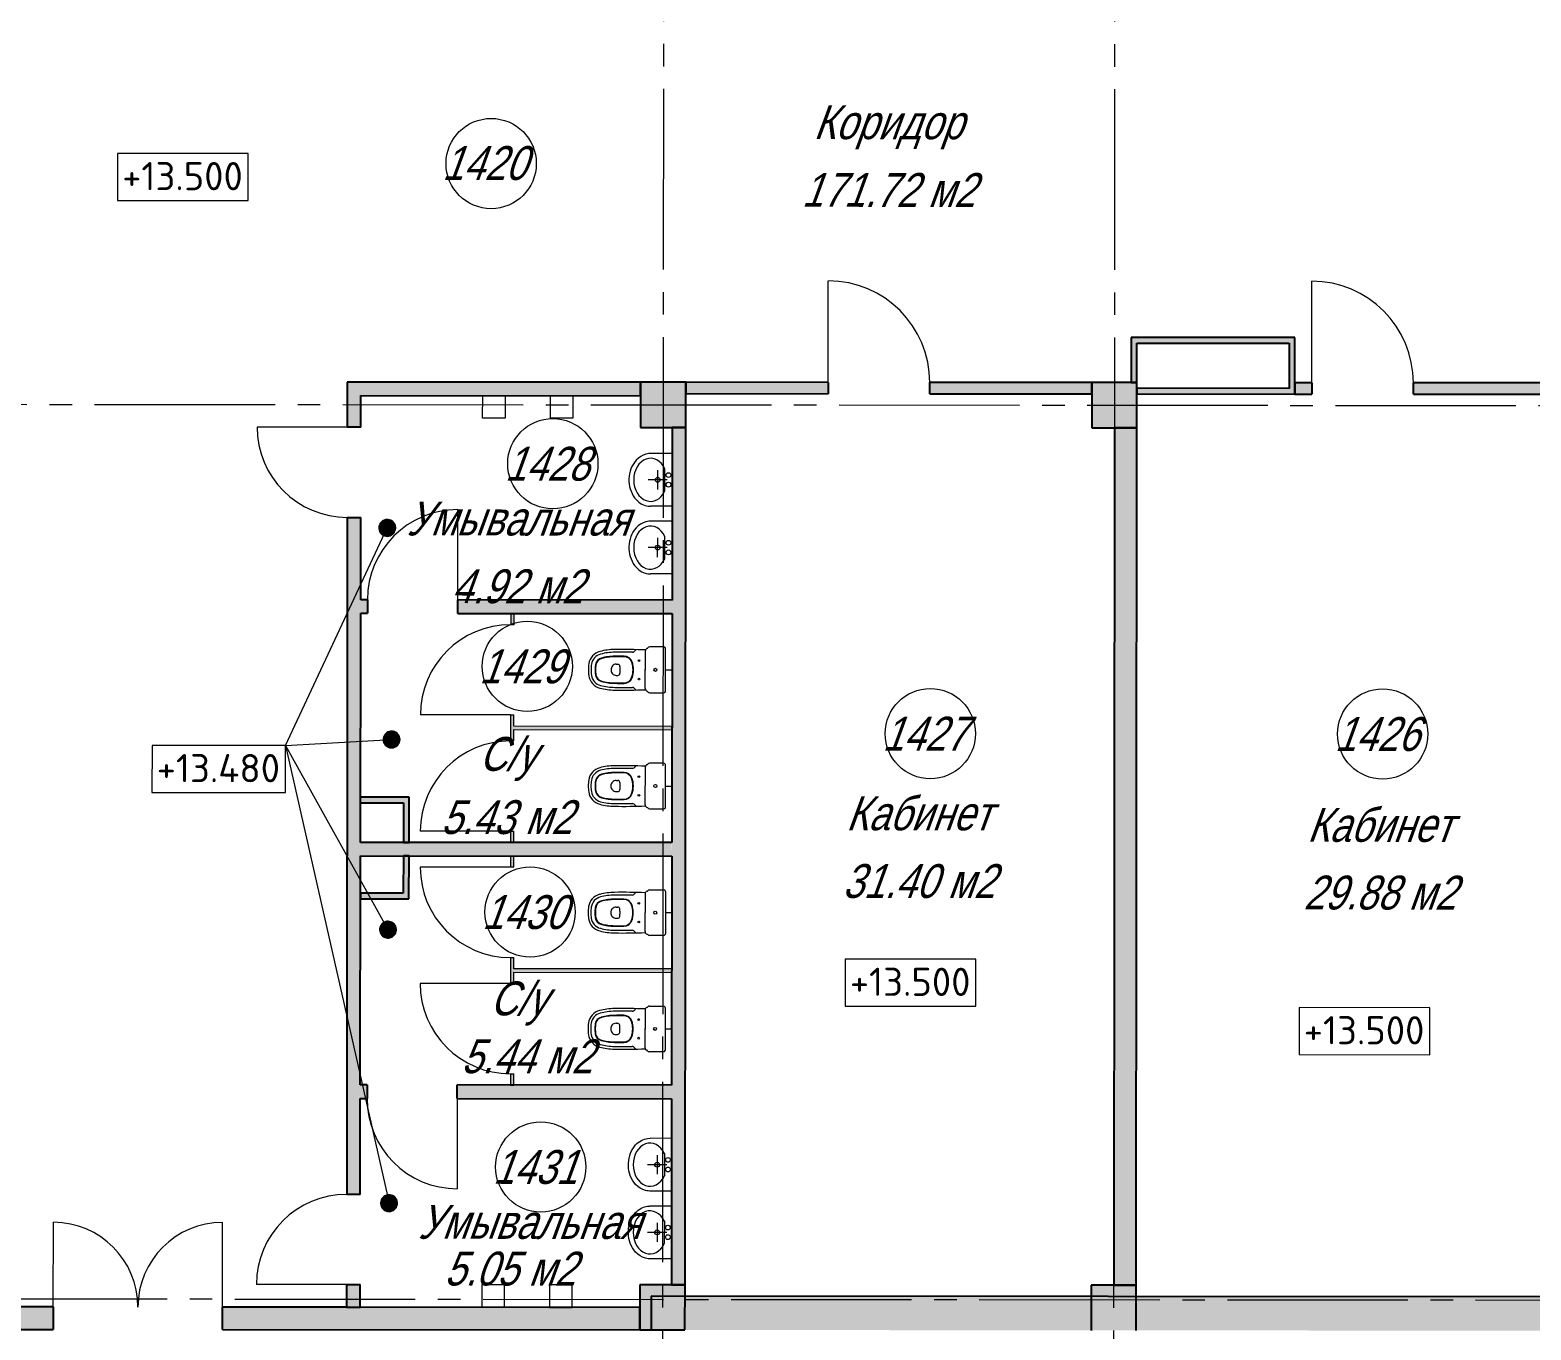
# Model space of a CAD drawing. Header units: millimetres. Extents: x 1949 to 134543, y 1145 to 48705.
# Drawn here: x 121419 to 128072, y 24356 to 30117 of the extents above; entities that cross this region are included whole.
import ezdxf

# ---------------------------------------------------------------- set-up
doc = ezdxf.new("R2010")
doc.units = ezdxf.units.MM
doc.linetypes.add('LTYPE_5', pattern=[1100, 800, -100, 100, -100])
for name, color, linetype, lineweight, true_color in [('STANDARD', 18, 'Continuous', 25, 0x000000), ('Общий01', 18, 'Continuous', 13, 0x000000), ('Стена', 18, 'Continuous', 50, 0x000000), ('Текст_1_10', 18, 'Continuous', 25, 0x000000)]:
    doc.layers.add(name, color=color, linetype=linetype, lineweight=lineweight, true_color=true_color)
doc.layers.add('Горизонтали--MAJ', color=56, linetype='Continuous', lineweight=5)
doc.layers.add('Оси', color=30, linetype='LTYPE_5', lineweight=9)
doc.styles.add('ARIALUNICODEMS', font='ARIALUNI.ttf')
doc.styles.add('ISOCPEUR', font='isocpeur.ttf')

msp = doc.modelspace()

# ---------------------------------------------------------------- hatches: boundary and pattern name
at = {"layer": 'Общий01', "linetype": 'Continuous', "lineweight": 5}
for points in [[(124125.5, 28356.1), (124325.5, 28356), (124325.6, 28556), (124125.6, 28556.1)], [(126125.5, 28354.5), (126325.5, 28354.4), (126325.6, 28554.4), (126125.6, 28554.5)], [(124122.3, 24356.1), (124322.3, 24356), (124322.5, 24556), (124122.5, 24556.1)], [(126122.3, 24354.5), (126322.3, 24354.4), (126322.5, 24554.4), (126122.5, 24554.5)], [(129822.4, 24501.6), (124172.4, 24506.1), (124172.3, 24356.1), (129822.3, 24351.6)]]:
    msp.add_hatch(color=252, dxfattribs=at).paths.add_polyline_path(points)
at = {"layer": 'Оси', "linetype": 'Continuous', "lineweight": 5}
for points in [[(122981.2, 27941.4), (123033.1, 27932), (122999.2, 27947.9)], [(122999.2, 27947.9), (123033.1, 27932), (123018.4, 27944.7)], [(122965.3, 27907.4), (123036.5, 27894.9), (122968.5, 27926.6)], [(122971.9, 27889.5), (123023.8, 27880.1), (122965.3, 27907.4)], [(122965.3, 27907.4), (123023.8, 27880.1), (123036.5, 27894.9)], [(122968.5, 27926.6), (123039.7, 27914.1), (122981.2, 27941.4)], [(122968.5, 27926.6), (123036.5, 27894.9), (123039.7, 27914.1)], [(123005.8, 27873.6), (122971.9, 27889.5), (122986.6, 27876.8)], [(122971.9, 27889.5), (123005.8, 27873.6), (123023.8, 27880.1)], [(122981.2, 27941.4), (123039.7, 27914.1), (123033.1, 27932)], [(122990.6, 26952.3), (122988.5, 26989.7), (122984.3, 26970.7)], [(122988.5, 26989.7), (123004.9, 26939.5), (123001.2, 27003.9)], [(122988.5, 26989.7), (122990.6, 26952.3), (123004.9, 26939.5)], [(123001.2, 27003.9), (123023.9, 26935.4), (123019.6, 27010.3)], [(123001.2, 27003.9), (123004.9, 26939.5), (123023.9, 26935.4)], [(123019.6, 27010.3), (123023.9, 26935.4), (123042.3, 26941.7)], [(123019.6, 27010.3), (123042.3, 26941.7), (123038.6, 27006.1)], [(123038.6, 27006.1), (123042.3, 26941.7), (123055, 26955.9)], [(123038.6, 27006.1), (123055, 26955.9), (123052.9, 26993.4)], [(123052.9, 26993.4), (123055, 26955.9), (123059.2, 26975)], [(123006.5, 26167.6), (122973.8, 26149.3), (122968.5, 26131)], [(123006.5, 26167.6), (122968.5, 26131), (123024.9, 26162.3)], [(123024.9, 26162.3), (122968.5, 26131), (122973.1, 26112)], [(123024.9, 26162.3), (122973.1, 26112), (123038.6, 26148.5)], [(123038.6, 26148.5), (122973.1, 26112), (122986.8, 26098.2)], [(122973.8, 26149.3), (123006.5, 26167.6), (122987.6, 26163)], [(123038.6, 26148.5), (122986.8, 26098.2), (123043.1, 26129.6)], [(123043.1, 26129.6), (122986.8, 26098.2), (123005.1, 26093)], [(123043.1, 26129.6), (123005.1, 26093), (123037.9, 26111.2)], [(123037.9, 26111.2), (123005.1, 26093), (123024.1, 26097.5)], [(123021.8, 24953.9), (122985.2, 24945.6), (122975, 24929.4)], [(123021.8, 24953.9), (122975, 24929.4), (123038, 24943.7)], [(122985.2, 24945.6), (123021.8, 24953.9), (123002.4, 24954.8)], [(123038, 24943.7), (122975, 24929.4), (122974.1, 24910)], [(123038, 24943.7), (122974.1, 24910), (123047.2, 24926.5)], [(123047.2, 24926.5), (122974.1, 24910), (122983.3, 24892.9)], [(123047.2, 24926.5), (122983.3, 24892.9), (123046.2, 24907.1)], [(123046.2, 24907.1), (122983.3, 24892.9), (122999.5, 24882.7)], [(123046.2, 24907.1), (122999.5, 24882.7), (123036, 24890.9)], [(123036, 24890.9), (122999.5, 24882.7), (123018.9, 24881.7)]]:
    msp.add_hatch(color=252, dxfattribs=at).paths.add_polyline_path(points)
at = {"layer": 'Стена', "linetype": 'Continuous', "lineweight": 5}
for points in [[(127000.8, 28753.9), (126300.8, 28754.4), (126300.8, 28729.4), (127000.7, 28728.9)], [(127025.6, 28528.8), (127025.8, 28753.8), (127000.8, 28753.9), (127000.6, 28528.9)], [(126300.8, 28729.4), (126300.6, 28554.4), (126325.6, 28554.4), (126325.8, 28729.4)], [(124125.6, 28556.1), (122825.6, 28557.2), (122825.6, 28497.2), (124125.6, 28496.1)], [(126325.6, 28504.4), (127025.6, 28503.8), (127025.6, 28528.8), (126325.6, 28529.4)], [(124265.5, 28356), (124262.5, 24556), (124322.5, 24556), (124325.5, 28356)], [(126322.5, 24554.4), (126325.5, 28354.4), (126225.5, 28354.5), (126222.5, 24554.5)], [(123564.4, 27016.6), (124264.4, 27016), (124264.4, 27031), (123564.4, 27031.6)], [(123074.2, 26717), (122884.2, 26717.1), (122884.1, 26692.1), (123074.1, 26692)], [(123099, 26516.9), (123099.2, 26716.9), (123074.2, 26717), (123074, 26517)], [(122884, 26457.1), (124264, 26456), (124264, 26516), (122884, 26517.1)], [(123098.8, 26266.9), (123099, 26456.9), (123074, 26457), (123073.8, 26267)], [(122883.8, 26267.1), (123073.8, 26267), (123073.8, 26292), (122883.8, 26292.1)], [(124263.6, 25956), (123563.6, 25956.6), (123563.5, 25941.6), (124263.5, 25941)]]:
    msp.add_hatch(color=252, dxfattribs=at).paths.add_polyline_path(points)
h = msp.add_hatch(color=252, dxfattribs=at)
h.paths.add_polyline_path([(126125.6, 28554.5), (125407.4, 28555.1), (125407.3, 28505.1), (126125.6, 28504.5)])
h.paths.add_polyline_path([(124957.3, 28505.5), (124957.4, 28555.5), (124325.6, 28556), (124325.6, 28506)])
h = msp.add_hatch(color=252, dxfattribs=at)
h.paths.add_polyline_path([(128125.6, 28553), (127550.9, 28553.4), (127550.9, 28503.4), (128125.6, 28503)])
h.paths.add_polyline_path([(127100.9, 28503.8), (127100.9, 28553.8), (127025.6, 28553.8), (127025.6, 28503.8)])
h = msp.add_hatch(color=252, dxfattribs=at)
h.paths.add_polyline_path([(122825.1, 27957.2), (122822.8, 24957.2), (122882.8, 24957.1), (122885.1, 27957.1)])
h.paths.add_polyline_path([(122825.5, 28357.2), (122885.5, 28357.1), (122885.6, 28497.1), (122825.6, 28497.2)])
h.paths.add_polyline_path([(122882.4, 24457.1), (122882.5, 24557.1), (122822.5, 24557.2), (122822.4, 24457.2)])
h = msp.add_hatch(color=252, dxfattribs=at)
h.paths.add_polyline_path([(123314.8, 27531.8), (124264.8, 27531), (124264.9, 27591), (123314.9, 27591.8)])
h.paths.add_polyline_path([(122914.8, 27532.1), (122914.9, 27592.1), (122884.9, 27592.1), (122884.8, 27532.1)])
h = msp.add_hatch(color=252, dxfattribs=at)
h.paths.add_polyline_path([(123564.4, 26966.6), (123564.4, 27081.6), (123549.4, 27081.6), (123549.4, 26966.6)])
h.paths.add_polyline_path([(123564.8, 27531.6), (123549.8, 27531.6), (123549.8, 27481.6), (123564.8, 27481.6)])
h.paths.add_polyline_path([(123564, 26516.6), (123564, 26566.6), (123549, 26566.6), (123549, 26516.6)])
h = msp.add_hatch(color=252, dxfattribs=at)
h.paths.add_polyline_path([(123563.5, 25891.6), (123563.6, 26006.6), (123548.6, 26006.6), (123548.5, 25891.6)])
h.paths.add_polyline_path([(123564, 26456.6), (123549, 26456.6), (123548.9, 26406.6), (123563.9, 26406.6)])
h.paths.add_polyline_path([(123563.2, 25441.6), (123563.2, 25491.6), (123548.2, 25491.6), (123548.2, 25441.6)])
h = msp.add_hatch(color=252, dxfattribs=at)
h.paths.add_polyline_path([(124263.2, 25441), (123313.2, 25441.8), (123313.1, 25381.8), (124263.1, 25381)])
h.paths.add_polyline_path([(122913.1, 25382.1), (122913.2, 25442.1), (122883.2, 25442.1), (122883.1, 25382.1)])
h = msp.add_hatch(color=252, dxfattribs=at)
h.paths.add_polyline_path([(122272.3, 24357.6), (124122.3, 24356.1), (124122.4, 24456.1), (122272.4, 24457.6)])
h.paths.add_polyline_path([(121522.3, 24358.2), (121522.4, 24458.2), (121322.4, 24458.3), (121322.3, 24358.3)])

# ---------------------------------------------------------------- linework, layer by layer
at = {"layer": 'STANDARD', "color": 252, "linetype": 'Continuous', "lineweight": 5}
for p, q in [((123425.5, 28396.7), (123425.6, 28496.7)), ((123425.6, 28496.7), (123525.6, 28496.6)), ((123525.6, 28496.6), (123525.5, 28396.6)), ((123725.5, 28396.4), (123725.6, 28496.4)), ((123725.6, 28496.4), (123825.6, 28496.4)), ((123825.6, 28496.4), (123825.5, 28396.4)), ((123525.5, 28396.6), (123425.5, 28396.7)), ((123825.5, 28396.4), (123725.5, 28396.4)), ((123422.5, 24556.7), (123422.4, 24456.7)), ((123522.5, 24556.6), (123422.5, 24556.7)), ((123522.4, 24456.6), (123522.5, 24556.6)), ((123722.5, 24556.4), (123722.4, 24456.4)), ((123822.5, 24556.4), (123722.5, 24556.4)), ((123822.4, 24456.4), (123822.5, 24556.4)), ((123422.4, 24456.7), (123522.4, 24456.6)), ((123722.4, 24456.4), (123822.4, 24456.4))]:
    msp.add_line(p, q, dxfattribs=at)
at = {"layer": 'Горизонтали--MAJ', "color": 252, "linetype": 'Continuous', "lineweight": 5}
for p, q in [((124106.1, 28211.2), (124097.8, 28200.9)), ((124115.6, 28220.2), (124106.1, 28211.2)), ((124126.1, 28227.8), (124115.6, 28220.2)), ((124137.4, 28233.7), (124126.1, 28227.8)), ((124149.5, 28237.9), (124137.4, 28233.7)), ((124155.7, 28239.3), (124149.5, 28237.9)), ((124162, 28240.1), (124155.7, 28239.3)), ((124169.6, 28240.5), (124162, 28240.1)), ((124265.4, 28240.4), (124169.7, 28240.5)), ((124265.2, 28006.6), (124265.4, 28240.4)), ((124076.5, 28150.5), (124074.9, 28139.4)), ((124079.1, 28161.4), (124076.5, 28150.5)), ((124082.5, 28172), (124079.1, 28161.4)), ((124086.8, 28182.2), (124082.5, 28172)), ((124091.9, 28191.9), (124086.8, 28182.2)), ((124097.8, 28200.9), (124091.9, 28191.9)), ((124201.5, 28081.1), (124201.5, 28166.1)), ((124233.4, 28074.3), (124233.4, 28172.8)), ((124074.9, 28139.4), (124074.1, 28128.1)), ((124074.1, 28128.1), (124074.1, 28116.8)), ((124074.1, 28116.8), (124075.1, 28105.5)), ((124075.1, 28105.5), (124077, 28094.4)), ((124077, 28094.4), (124079.7, 28083.6)), ((124079.7, 28083.6), (124083.3, 28073.1)), ((124244, 28123.5), (124159, 28123.6)), ((124083.3, 28073.1), (124087.7, 28063)), ((124087.7, 28063), (124093, 28053.4)), ((124093, 28053.4), (124099, 28044.5)), ((124099, 28044.5), (124105.8, 28036.3)), ((124105.8, 28036.3), (124111.6, 28030.5)), ((124111.6, 28030.5), (124117.7, 28025.2)), ((124117.7, 28025.2), (124124.3, 28020.5)), ((124124.3, 28020.5), (124131.2, 28016.5)), ((124131.2, 28016.5), (124138.4, 28013)), ((124138.4, 28013), (124145.8, 28010.3)), ((124145.8, 28010.3), (124152.1, 28008.7)), ((124152.1, 28008.7), (124158.4, 28007.5)), ((124158.4, 28007.5), (124169.5, 28006.7)), ((124265.2, 28006.6), (124169.5, 28006.7)), ((124086.5, 27882.2), (124082.3, 27872)), ((124091.6, 27891.9), (124086.5, 27882.2)), ((124097.5, 27900.9), (124091.6, 27891.9)), ((124105.9, 27911.2), (124097.5, 27900.9)), ((124115.4, 27920.2), (124105.9, 27911.2)), ((124125.8, 27927.8), (124115.4, 27920.2)), ((124137.2, 27933.7), (124125.8, 27927.8)), ((124149.3, 27937.9), (124137.2, 27933.7)), ((124155.5, 27939.3), (124149.3, 27937.9)), ((124161.8, 27940.1), (124155.5, 27939.3)), ((124169.4, 27940.5), (124161.8, 27940.1)), ((124265.1, 27940.4), (124169.5, 27940.5)), ((124264.9, 27706.6), (124265.1, 27940.4)), ((124074.6, 27839.4), (124073.8, 27828.1)), ((124073.8, 27828.1), (124073.9, 27816.8)), ((124073.9, 27816.8), (124074.9, 27805.5)), ((124076.3, 27850.5), (124074.6, 27839.4)), ((124078.9, 27861.4), (124076.3, 27850.5)), ((124082.3, 27872), (124078.9, 27861.4)), ((124243.8, 27823.5), (124158.8, 27823.6)), ((124201.2, 27781.1), (124201.3, 27866.1)), ((124233.1, 27774.3), (124233.2, 27872.8)), ((124074.9, 27805.5), (124076.7, 27794.4)), ((124076.7, 27794.4), (124079.5, 27783.6)), ((124079.5, 27783.6), (124083.1, 27773.1)), ((124083.1, 27773.1), (124087.5, 27763)), ((124087.5, 27763), (124092.7, 27753.4)), ((124092.7, 27753.4), (124098.8, 27744.5)), ((124098.8, 27744.5), (124105.6, 27736.3)), ((124105.6, 27736.3), (124111.4, 27730.5)), ((124111.4, 27730.5), (124117.5, 27725.2)), ((124117.5, 27725.2), (124124.1, 27720.5)), ((124124.1, 27720.5), (124130.9, 27716.5)), ((124130.9, 27716.5), (124138.2, 27713)), ((124138.2, 27713), (124145.6, 27710.3)), ((124145.6, 27710.3), (124151.8, 27708.7)), ((124151.8, 27708.7), (124158.2, 27707.5)), ((124158.2, 27707.5), (124169.3, 27706.7)), ((124264.9, 27706.6), (124169.3, 27706.7)), ((124096.9, 27362.5), (124105.7, 27371.2)), ((124146.4, 27365), (124146.4, 27283)), ((124227.3, 27382.9), (124166, 27383)), ((124236.4, 27282.9), (124236.4, 27376.1)), ((124017.9, 27306.6), (124024.2, 27306.6)), ((124146.3, 27198.5), (124146.4, 27280.5)), ((124146.4, 27281.7), (124146.4, 27283)), ((124146.4, 27281.7), (124146.4, 27280.5)), ((124236.3, 27187.2), (124236.4, 27280.4)), ((124236.4, 27281.7), (124236.4, 27282.9)), ((124236.4, 27280.4), (124236.4, 27281.7)), ((124236.4, 27281), (124264.6, 27281)), ((124017.9, 27257.1), (124024.2, 27257.1)), ((124096.8, 27201.1), (124105.6, 27192.3)), ((124165.8, 27180.5), (124227.2, 27180.4)), ((124096.5, 26847.5), (124105.3, 26856.2)), ((124146, 26850), (124146, 26768)), ((124226.9, 26867.9), (124165.5, 26868)), ((124236, 26767.9), (124236, 26861.1)), ((124017.5, 26791.6), (124023.8, 26791.6)), ((124145.9, 26683.5), (124146, 26765.5)), ((124146, 26766.7), (124146, 26768)), ((124146, 26766.7), (124146, 26765.5)), ((124235.9, 26672.2), (124236, 26765.4)), ((124236, 26766.7), (124236, 26767.9)), ((124236, 26765.4), (124236, 26766.7)), ((124236, 26766), (124264.2, 26766)), ((124017.4, 26742.1), (124023.8, 26742.1)), ((124096.4, 26686.1), (124105.2, 26677.3)), ((124165.4, 26665.5), (124226.8, 26665.4)), ((124096.1, 26286.2), (124104.9, 26295)), ((124145.6, 26288.7), (124145.5, 26206.7)), ((124165.1, 26306.7), (124226.5, 26306.7)), ((124235.6, 26299.8), (124235.5, 26206.7)), ((124017, 26230.3), (124023.4, 26230.3)), ((124017, 26180.8), (124023.4, 26180.8)), ((124145.5, 26205.5), (124145.5, 26206.7)), ((124145.5, 26205.5), (124145.5, 26204.2)), ((124145.5, 26122.2), (124145.5, 26204.2)), ((124235.5, 26204.2), (124235.4, 26111)), ((124235.5, 26206.7), (124235.5, 26205.4)), ((124235.5, 26206), (124263.8, 26206)), ((124235.5, 26205.4), (124235.5, 26204.2)), ((124096, 26124.8), (124104.7, 26116.1)), ((124226.3, 26104.2), (124164.9, 26104.2)), ((124095.7, 25771.2), (124104.5, 25780)), ((124145.2, 25773.7), (124145.1, 25691.7)), ((124164.7, 25791.7), (124226.1, 25791.7)), ((124235.2, 25784.8), (124235.1, 25691.7)), ((124016.6, 25715.3), (124023, 25715.3)), ((124145.1, 25690.5), (124145.1, 25691.7)), ((124145.1, 25690.5), (124145.1, 25689.2)), ((124145.1, 25607.2), (124145.1, 25689.2)), ((124235.1, 25689.2), (124235, 25596)), ((124235.1, 25691.7), (124235.1, 25690.4)), ((124235.1, 25691), (124263.3, 25691)), ((124235.1, 25690.4), (124235.1, 25689.2)), ((124016.6, 25665.8), (124022.9, 25665.8)), ((124095.6, 25609.8), (124104.3, 25601.1)), ((124225.9, 25589.2), (124164.5, 25589.2)), ((124081, 25139.2), (124085.4, 25149.4)), ((124085.4, 25149.4), (124090.7, 25158.9)), ((124090.7, 25158.9), (124096.8, 25167.8)), ((124096.8, 25167.8), (124103.6, 25176)), ((124103.6, 25176), (124109.3, 25181.8)), ((124109.3, 25181.8), (124115.5, 25187)), ((124115.5, 25187), (124122.1, 25191.7)), ((124122.1, 25191.7), (124128.9, 25195.8)), ((124128.9, 25195.8), (124136.2, 25199.2)), ((124136.2, 25199.2), (124143.6, 25201.9)), ((124143.6, 25201.9), (124149.9, 25203.6)), ((124149.9, 25203.6), (124156.2, 25204.7)), ((124156.2, 25204.7), (124167.3, 25205.5)), ((124263, 25205.4), (124167.3, 25205.5)), ((124263, 25205.4), (124262.8, 24971.6)), ((124071.7, 25084.2), (124071.8, 25095.6)), ((124072.4, 25073), (124071.7, 25084.2)), ((124071.8, 25095.6), (124072.8, 25106.8)), ((124072.8, 25106.8), (124074.6, 25117.9)), ((124074.6, 25117.9), (124077.4, 25128.8)), ((124077.4, 25128.8), (124081, 25139.2)), ((124241.6, 25088.5), (124156.6, 25088.6)), ((124199.1, 25131.1), (124199.1, 25046.1)), ((124231, 25137.8), (124231, 25039.3)), ((124074.1, 25061.8), (124072.4, 25073)), ((124076.6, 25050.9), (124074.1, 25061.8)), ((124080, 25040.3), (124076.6, 25050.9)), ((124084.3, 25030.2), (124080, 25040.3)), ((124089.4, 25020.4), (124084.3, 25030.2)), ((124095.2, 25011.4), (124089.4, 25020.4)), ((124103.6, 25001.1), (124095.2, 25011.4)), ((124113, 24992.1), (124103.6, 25001.1)), ((124123.5, 24984.5), (124113, 24992.1)), ((124134.9, 24978.5), (124123.5, 24984.5)), ((124146.9, 24974.3), (124134.9, 24978.5)), ((124153.2, 24973), (124146.9, 24974.3)), ((124159.4, 24972.1), (124153.2, 24973)), ((124167, 24971.7), (124159.4, 24972.1)), ((124262.8, 24971.6), (124167.1, 24971.7)), ((124109.1, 24881.8), (124115.3, 24887)), ((124115.3, 24887), (124121.8, 24891.7)), ((124121.8, 24891.7), (124128.7, 24895.8)), ((124128.7, 24895.8), (124135.9, 24899.2)), ((124135.9, 24899.2), (124143.4, 24901.9)), ((124143.4, 24901.9), (124149.6, 24903.6)), ((124149.6, 24903.6), (124156, 24904.7)), ((124156, 24904.7), (124167.1, 24905.5)), ((124262.7, 24905.4), (124167.1, 24905.5)), ((124262.7, 24905.4), (124262.5, 24671.6)), ((124072.5, 24806.8), (124074.4, 24817.9)), ((124074.4, 24817.9), (124077.1, 24828.8)), ((124077.1, 24828.8), (124080.7, 24839.2)), ((124080.7, 24839.2), (124085.2, 24849.4)), ((124085.2, 24849.4), (124090.4, 24858.9)), ((124090.4, 24858.9), (124096.5, 24867.8)), ((124096.5, 24867.8), (124103.3, 24876)), ((124103.3, 24876), (124109.1, 24881.8)), ((124198.9, 24831.1), (124198.8, 24746.1)), ((124230.8, 24837.8), (124230.7, 24739.3)), ((124071.4, 24784.2), (124071.5, 24795.6)), ((124072.2, 24773), (124071.4, 24784.2)), ((124071.5, 24795.6), (124072.5, 24806.8)), ((124073.9, 24761.8), (124072.2, 24773)), ((124076.4, 24750.9), (124073.9, 24761.8)), ((124079.8, 24740.3), (124076.4, 24750.9)), ((124241.4, 24788.5), (124156.4, 24788.6)), ((124084, 24730.2), (124079.8, 24740.3)), ((124089.1, 24720.4), (124084, 24730.2)), ((124095, 24711.4), (124089.1, 24720.4)), ((124103.3, 24701.1), (124095, 24711.4)), ((124112.8, 24692.1), (124103.3, 24701.1)), ((124123.3, 24684.5), (124112.8, 24692.1)), ((124134.6, 24678.5), (124123.3, 24684.5)), ((124146.7, 24674.3), (124134.6, 24678.5)), ((124152.9, 24673), (124146.7, 24674.3)), ((124159.2, 24672.1), (124152.9, 24673)), ((124166.8, 24671.7), (124159.2, 24672.1)), ((124262.5, 24671.6), (124166.9, 24671.7))]:
    msp.add_line(p, q, dxfattribs=at)
for centre, radius in [((124249.3, 28144.8), 10.6), ((124201.5, 28123.6), 10.6), ((124249.3, 28102.3), 10.6), ((124201.3, 27823.6), 10.6), ((124249.1, 27802.3), 10.6), ((124249.1, 27844.8), 10.6), ((124118.4, 27323), 3.75), ((124191.3, 27281.7), 6.75), ((124118.3, 27240.5), 3.75), ((124118, 26808), 3.75), ((124190.9, 26766.7), 6.75), ((124117.9, 26725.5), 3.75), ((124117.6, 26246.8), 3.75), ((124117.5, 26164.3), 3.75), ((124190.4, 26205.4), 6.75), ((124117.1, 25731.8), 3.75), ((124190, 25690.4), 6.75), ((124117.1, 25649.3), 3.75), ((124199.1, 25088.6), 10.6), ((124246.9, 25109.8), 10.6), ((124246.9, 25067.3), 10.6), ((124246.7, 24809.8), 10.6), ((124198.9, 24788.6), 10.6), ((124246.7, 24767.3), 10.6)]:
    msp.add_circle(centre, radius, dxfattribs=at)
for centre, radius, start, end in [((123962, 27298.1), 67, 104.49421, 171.13854), ((123962, 27298.1), 55, 104.49421, 171.13854), ((124014.1, 27096.8), 275, 90.66418, 104.49422), ((124014.1, 27096.8), 263, 90.66418, 104.49422), ((124042.8, 24621.9), 2750, 87.81856, 90.66418), ((124042.8, 24621.9), 2738, 89.01836, 90.66418), ((124089.9, 27369.5), 10, 269.01836, 314.95472), ((124158.9, 27365), 12.5, 106.16995, 179.95474), ((124154.1, 27381.8), 5, 286.16995, 325.0175), ((124165.9, 27373.5), 9.5, 89.95473, 145.01749), ((124227.3, 27372.9), 10, 28.9716, 89.95474), ((124232.4, 27376.1), 4, 359.9547, 24.74322), ((124058.9, 27283.1), 165, 171.13854, 180.38881), ((124058.9, 27280.6), 165, 179.52066, 188.7709), ((124058.9, 27283.1), 153, 171.13854, 180.42285), ((124058.9, 27280.6), 153, 179.48662, 188.7709), ((124058.9, 27283.1), 135, 171.13854, 180.48524), ((124058.9, 27280.6), 135, 179.4242, 188.7709), ((123962, 27298.1), 37, 104.49421, 171.13854), ((124058.9, 27283.1), 133, 171.13854, 180.49321), ((124058.9, 27280.6), 133, 179.41622, 188.7709), ((123962, 27298.1), 35, 104.49421, 171.13854), ((124014.1, 27096.8), 245, 90.66418, 104.49422), ((124014.1, 27096.8), 243, 90.66418, 104.49422), ((124017.9, 27283.1), 23.5, 89.95473, 183.00379), ((124017.9, 27280.6), 23.5, 176.90564, 269.95472), ((124042.8, 24621.9), 2720, 89.78993, 90.66419), ((124042.8, 24621.9), 2718, 89.78993, 90.66419), ((124024.2, 27296.6), 10, 9.66988, 89.95473), ((123945.4, 27283.1), 90, 359.15892, 9.66989), ((123945.4, 27280.6), 90, 350.23958, 0.75054), ((124052.6, 27304.4), 37.5, 19.93871, 89.78992), ((124052.6, 27304.4), 35.5, 19.93871, 89.78992), ((123993.9, 27280.6), 98, 339.97074, 0.68557), ((123993.9, 27283.1), 98, 359.22389, 19.93873), ((123993.9, 27280.6), 100, 339.97074, 0.67096), ((123993.9, 27283.1), 100, 359.23851, 19.93873), ((123962, 27265.6), 67, 188.77091, 255.41525), ((123962, 27265.6), 55, 188.77091, 255.41525), ((123962, 27265.6), 37, 188.77091, 255.41525), ((123962, 27265.6), 35, 188.77091, 255.41525), ((124014.4, 27466.9), 263, 255.41524, 269.24528), ((124014.4, 27466.9), 245, 255.41524, 269.24528), ((124014.4, 27466.9), 243, 255.41524, 269.24528), ((124047, 29941.7), 2718, 269.24527, 270.11952), ((124047, 29941.7), 2720, 269.24527, 270.11952), ((124024.2, 27267.1), 10, 269.95473, 350.23958), ((124052.6, 27259.2), 35.5, 270.11952, 339.97074), ((124052.6, 27259.2), 37.5, 270.11952, 339.97074), ((124014.4, 27466.9), 275, 255.41524, 269.24528), ((124047, 29941.7), 2750, 269.24527, 272.09089), ((124047, 29941.7), 2738, 269.24527, 270.8911), ((124089.7, 27194), 10, 44.95473, 90.8911), ((124158.8, 27198.5), 12.5, 179.95472, 253.7395), ((124153.9, 27181.7), 5, 34.89195, 73.7395), ((124165.8, 27190), 9.5, 214.89196, 269.95472), ((124227.2, 27190.4), 10, 269.95473, 330.93787), ((124232.3, 27187.2), 4, 335.16625, 359.95476), ((123961.6, 26783.1), 67, 104.49421, 171.13854), ((123961.6, 26783.1), 55, 104.49421, 171.13854), ((123961.6, 26783.1), 37, 104.49421, 171.13854), ((123961.6, 26783.1), 35, 104.49421, 171.13854), ((124013.7, 26581.8), 275, 90.66418, 104.49422), ((124013.7, 26581.8), 263, 90.66418, 104.49422), ((124013.7, 26581.8), 245, 90.66418, 104.49422), ((124013.7, 26581.8), 243, 90.66418, 104.49422), ((124042.4, 24106.9), 2750, 87.81856, 90.66418), ((124042.4, 24106.9), 2738, 89.01836, 90.66418), ((124042.4, 24106.9), 2720, 89.78993, 90.66419), ((124042.4, 24106.9), 2718, 89.78993, 90.66419), ((124052.2, 26789.4), 37.5, 19.93871, 89.78992), ((124052.2, 26789.4), 35.5, 19.93871, 89.78992), ((124089.5, 26854.5), 10, 269.01836, 314.95472), ((124158.5, 26850), 12.5, 106.16995, 179.95474), ((124153.7, 26866.8), 5, 286.16995, 325.0175), ((124165.5, 26858.5), 9.5, 89.95473, 145.01749), ((124226.9, 26857.9), 10, 28.9716, 89.95474), ((124232, 26861.1), 4, 359.9547, 24.74322), ((124058.5, 26768.1), 165, 171.13854, 180.38881), ((124058.5, 26765.6), 165, 179.52066, 188.7709), ((124058.5, 26768.1), 153, 171.13854, 180.42285), ((124058.5, 26765.6), 153, 179.48662, 188.7709), ((124058.5, 26768.1), 135, 171.13854, 180.48524), ((124058.5, 26765.6), 135, 179.4242, 188.7709), ((124058.5, 26768.1), 133, 171.13854, 180.49321), ((124058.5, 26765.6), 133, 179.41622, 188.7709), ((124017.5, 26768.1), 23.5, 89.95473, 183.00379), ((124017.5, 26765.6), 23.5, 176.90564, 269.95472), ((124023.8, 26781.6), 10, 9.66988, 89.95473), ((124023.8, 26752.1), 10, 269.95473, 350.23958), ((123945, 26768.1), 90, 359.15892, 9.66989), ((123945, 26765.6), 90, 350.23958, 0.75054), ((123993.5, 26765.6), 98, 339.97074, 0.68557), ((123993.5, 26768.1), 98, 359.22389, 19.93873), ((123993.5, 26765.6), 100, 339.97074, 0.67096), ((123993.5, 26768.1), 100, 359.23851, 19.93873), ((123961.6, 26750.6), 67, 188.77091, 255.41525), ((123961.6, 26750.6), 55, 188.77091, 255.41525), ((123961.6, 26750.6), 37, 188.77091, 255.41525), ((123961.6, 26750.6), 35, 188.77091, 255.41525), ((124014, 26951.9), 275, 255.41524, 269.24528), ((124014, 26951.9), 263, 255.41524, 269.24528), ((124014, 26951.9), 245, 255.41524, 269.24528), ((124014, 26951.9), 243, 255.41524, 269.24528), ((124046.6, 29426.7), 2738, 269.24527, 270.8911), ((124046.6, 29426.7), 2718, 269.24527, 270.11952), ((124046.6, 29426.7), 2720, 269.24527, 270.11952), ((124052.2, 26744.2), 35.5, 270.11952, 339.97074), ((124052.2, 26744.2), 37.5, 270.11952, 339.97074), ((124089.3, 26679), 10, 44.95473, 90.8911), ((124158.4, 26683.5), 12.5, 179.95472, 253.7395), ((124046.6, 29426.7), 2750, 269.24527, 272.09089), ((124153.5, 26666.7), 5, 34.89195, 73.7395), ((124165.4, 26675), 9.5, 214.89196, 269.95472), ((124226.8, 26675.4), 10, 269.95473, 330.93787), ((124231.9, 26672.2), 4, 335.16625, 359.95476), ((123961.2, 26221.9), 67, 104.49421, 171.13854), ((124013.3, 26020.5), 275, 90.66418, 104.49422), ((124013.3, 26020.5), 263, 90.66418, 104.49422), ((124041.9, 23545.7), 2750, 87.81856, 90.66418), ((124041.9, 23545.7), 2738, 89.01836, 90.66418), ((124089, 26293.3), 10, 269.01836, 314.95472), ((124158.1, 26288.7), 12.5, 106.16995, 179.95474), ((124153.2, 26305.5), 5, 286.16995, 325.0175), ((124165.1, 26297.2), 9.5, 89.95473, 145.01749), ((124226.5, 26296.7), 10, 28.9716, 89.95474), ((124231.6, 26299.8), 4, 359.9547, 24.74322), ((124058, 26206.8), 165, 171.13854, 180.38881), ((124058, 26206.8), 153, 171.13854, 180.42285), ((123961.2, 26221.9), 55, 104.49421, 171.13854), ((124058, 26206.8), 135, 171.13854, 180.48524), ((123961.2, 26221.9), 37, 104.49421, 171.13854), ((124058, 26206.8), 133, 171.13854, 180.49321), ((123961.2, 26221.9), 35, 104.49421, 171.13854), ((124013.3, 26020.5), 245, 90.66418, 104.49422), ((124013.3, 26020.5), 243, 90.66418, 104.49422), ((124017, 26206.8), 23.5, 89.95473, 183.00379), ((124041.9, 23545.7), 2720, 89.78993, 90.66419), ((124041.9, 23545.7), 2718, 89.78993, 90.66419), ((124023.4, 26220.3), 10, 9.66988, 89.95473), ((123944.5, 26206.9), 90, 359.15892, 9.66989), ((124051.8, 26228.2), 37.5, 19.93871, 89.78992), ((124051.8, 26228.2), 35.5, 19.93871, 89.78992), ((123993, 26206.9), 98, 359.22389, 19.93873), ((123993, 26206.9), 100, 359.23851, 19.93873), ((124058, 26204.3), 165, 179.52066, 188.7709), ((123961.2, 26189.4), 67, 188.77091, 255.41525), ((124058, 26204.3), 153, 179.48662, 188.7709), ((123961.2, 26189.4), 55, 188.77091, 255.41525), ((124058, 26204.3), 135, 179.4242, 188.7709), ((123961.2, 26189.4), 37, 188.77091, 255.41525), ((124058, 26204.3), 133, 179.41622, 188.7709), ((123961.2, 26189.4), 35, 188.77091, 255.41525), ((124013.5, 26390.7), 245, 255.41524, 269.24528), ((124013.5, 26390.7), 243, 255.41524, 269.24528), ((124017, 26204.3), 23.5, 176.90564, 269.95472), ((124046.1, 28865.4), 2718, 269.24527, 270.11952), ((124023.4, 26190.8), 10, 269.95473, 350.23958), ((123944.5, 26204.4), 90, 350.23958, 0.75054), ((124051.7, 26182.9), 35.5, 270.11952, 339.97074), ((124051.7, 26182.9), 37.5, 270.11952, 339.97074), ((123993, 26204.4), 98, 339.97074, 0.68557), ((123993, 26204.4), 100, 339.97074, 0.67096), ((124013.5, 26390.7), 275, 255.41524, 269.24528), ((124013.5, 26390.7), 263, 255.41524, 269.24528), ((124046.1, 28865.4), 2750, 269.24527, 272.09089), ((124046.1, 28865.4), 2738, 269.24527, 270.8911), ((124046.1, 28865.4), 2720, 269.24527, 270.11952), ((124088.9, 26117.8), 10, 44.95473, 90.8911), ((124158, 26122.2), 12.5, 179.95472, 253.7395), ((124153.1, 26105.4), 5, 34.89195, 73.7395), ((124165, 26113.7), 9.5, 214.89196, 269.95472), ((124226.3, 26114.2), 10, 269.95473, 330.93787), ((124231.4, 26111), 4, 335.16625, 359.95476), ((123960.8, 25706.9), 67, 104.49421, 171.13854), ((123960.8, 25706.9), 55, 104.49421, 171.13854), ((124012.8, 25505.5), 275, 90.66418, 104.49422), ((124012.8, 25505.5), 263, 90.66418, 104.49422), ((124012.8, 25505.5), 245, 90.66418, 104.49422), ((124012.8, 25505.5), 243, 90.66418, 104.49422), ((124041.5, 23030.7), 2750, 87.81856, 90.66418), ((124041.5, 23030.7), 2738, 89.01836, 90.66418), ((124041.5, 23030.7), 2720, 89.78993, 90.66419), ((124041.5, 23030.7), 2718, 89.78993, 90.66419), ((124051.4, 25713.2), 37.5, 19.93871, 89.78992), ((124051.4, 25713.2), 35.5, 19.93871, 89.78992), ((124088.6, 25778.3), 10, 269.01836, 314.95472), ((124157.7, 25773.7), 12.5, 106.16995, 179.95474), ((124152.8, 25790.5), 5, 286.16995, 325.0175), ((124164.7, 25782.2), 9.5, 89.95473, 145.01749), ((124226.1, 25781.7), 10, 28.9716, 89.95474), ((124231.2, 25784.8), 4, 359.9547, 24.74322), ((124057.6, 25691.8), 165, 171.13854, 180.38881), ((124057.6, 25689.3), 165, 179.52066, 188.7709), ((124057.6, 25691.8), 153, 171.13854, 180.42285), ((124057.6, 25689.3), 153, 179.48662, 188.7709), ((124057.6, 25691.8), 135, 171.13854, 180.48524), ((124057.6, 25689.3), 135, 179.4242, 188.7709), ((123960.8, 25706.9), 37, 104.49421, 171.13854), ((124057.6, 25691.8), 133, 171.13854, 180.49321), ((124057.6, 25689.3), 133, 179.41622, 188.7709), ((123960.8, 25706.9), 35, 104.49421, 171.13854), ((124016.6, 25691.8), 23.5, 89.95473, 183.00379), ((124016.6, 25689.3), 23.5, 176.90564, 269.95472), ((124023, 25705.3), 10, 9.66988, 89.95473), ((123944.1, 25691.9), 90, 359.15892, 9.66989), ((123944.1, 25689.4), 90, 350.23958, 0.75054), ((123992.6, 25691.9), 98, 359.22389, 19.93873), ((123992.6, 25689.4), 98, 339.97074, 0.68557), ((123992.6, 25691.9), 100, 359.23851, 19.93873), ((123992.6, 25689.4), 100, 339.97074, 0.67096), ((123960.8, 25674.4), 67, 188.77091, 255.41525), ((123960.8, 25674.4), 55, 188.77091, 255.41525), ((123960.8, 25674.4), 37, 188.77091, 255.41525), ((123960.8, 25674.4), 35, 188.77091, 255.41525), ((124013.1, 25875.7), 263, 255.41524, 269.24528), ((124013.1, 25875.7), 245, 255.41524, 269.24528), ((124013.1, 25875.7), 243, 255.41524, 269.24528), ((124045.7, 28350.4), 2718, 269.24527, 270.11952), ((124045.7, 28350.4), 2720, 269.24527, 270.11952), ((124023, 25675.8), 10, 269.95473, 350.23958), ((124051.3, 25667.9), 35.5, 270.11952, 339.97074), ((124051.3, 25667.9), 37.5, 270.11952, 339.97074), ((124013.1, 25875.7), 275, 255.41524, 269.24528), ((124045.7, 28350.4), 2750, 269.24527, 272.09089), ((124045.7, 28350.4), 2738, 269.24527, 270.8911), ((124088.5, 25602.8), 10, 44.95473, 90.8911), ((124157.6, 25607.2), 12.5, 179.95472, 253.7395), ((124152.7, 25590.4), 5, 34.89195, 73.7395), ((124164.5, 25598.7), 9.5, 214.89196, 269.95472), ((124225.9, 25599.2), 10, 269.95473, 330.93787), ((124231, 25596), 4, 335.16625, 359.95476)]:
    msp.add_arc(centre, radius, start, end, dxfattribs=at)
for centre in [(124169.6, 28123.6), (124169.4, 27823.6), (124167.2, 25088.6), (124167, 24788.6)]:
    msp.add_ellipse(centre, major_axis=(-0.1, -95.6), ratio=0.777778, start_param=2.111896, end_param=7.312882, dxfattribs=at)
at = {"layer": 'Общий01', "color": 252, "linetype": 'LTYPE_5', "lineweight": 5}
for p, q in [((124237.1, 43056), (124210.6, 9556.1)), ((126237.1, 43054.5), (126210.6, 9554.5)), ((103005.5, 28472.8), (131050.5, 28450.7)), ((130827, 24485.2), (103007, 24507.1))]:
    msp.add_line(p, q, dxfattribs=at)
at = {"layer": 'Общий01', "color": 252, "linetype": 'Continuous', "lineweight": 25}
for p, q in [((124125.6, 28556.1), (124125.5, 28356.1)), ((124325.6, 28556), (124125.6, 28556.1)), ((124325.5, 28356), (124325.6, 28556)), ((126125.6, 28554.5), (126125.5, 28354.5)), ((126325.6, 28554.4), (126125.6, 28554.5)), ((126325.5, 28354.4), (126325.6, 28554.4)), ((124125.5, 28356.1), (124325.5, 28356)), ((126125.5, 28354.5), (126325.5, 28354.4)), ((124122.5, 24556.1), (124122.3, 24356.1)), ((124322.5, 24556), (124122.5, 24556.1)), ((124322.3, 24356), (124322.5, 24556)), ((126122.5, 24554.5), (126122.3, 24354.5)), ((126322.5, 24554.4), (126122.5, 24554.5)), ((126322.3, 24354.4), (126322.5, 24554.4)), ((124172.4, 24506.1), (124172.3, 24356.1)), ((129822.4, 24501.6), (124172.4, 24506.1)), ((124122.3, 24356.1), (124322.3, 24356))]:
    msp.add_line(p, q, dxfattribs=at)
at = {"layer": 'Оси', "color": 252, "linetype": 'Continuous', "lineweight": 5}
for p, q in [((121806.9, 29570), (121806.7, 29361.6)), ((122386.1, 29569.5), (121806.9, 29570)), ((122385.9, 29361.2), (122386.1, 29569.5)), ((121806.7, 29361.6), (122385.9, 29361.2)), ((122988.6, 27945.6), (122983.1, 27942.8)), ((122994.5, 27947.4), (122988.6, 27945.6)), ((123000.5, 27948.2), (122994.5, 27947.4)), ((123006.6, 27948), (123000.5, 27948.2)), ((123012.6, 27946.8), (123006.6, 27948)), ((123018.4, 27944.7), (123012.6, 27946.8)), ((123018.4, 27944.7), (123018.4, 27944.7)), ((123020.9, 27943.4), (123018.4, 27944.7)), ((123026, 27940), (123020.9, 27943.4)), ((122551.7, 26945.9), (123002.5, 27910.7)), ((122965.8, 27918.6), (122965, 27912.5)), ((122965, 27912.5), (122965.3, 27906.4)), ((122965.3, 27906.4), (122966.5, 27900.4)), ((122967.6, 27924.4), (122965.8, 27918.6)), ((122966.5, 27900.4), (122968.6, 27894.7)), ((122970.3, 27929.9), (122967.6, 27924.4)), ((122968.5, 27926.6), (122968.5, 27926.6)), ((122968.6, 27894.7), (122971.7, 27889.4)), ((122973.9, 27934.9), (122970.3, 27929.9)), ((122971.7, 27889.4), (122975.6, 27884.7)), ((122978.2, 27939.3), (122973.9, 27934.9)), ((122975.6, 27884.7), (122980.2, 27880.6)), ((122983.1, 27942.8), (122978.2, 27939.3)), ((122980.2, 27880.6), (122985.3, 27877.4)), ((122985.3, 27877.4), (122991, 27875)), ((123015.1, 27875.4), (123020.6, 27877.9)), ((123020.6, 27877.9), (123025.7, 27881.3)), ((123025.7, 27881.3), (123030.2, 27885.5)), ((123030.4, 27935.8), (123026, 27940)), ((123030.2, 27885.5), (123034, 27890.3)), ((123034.1, 27930.9), (123030.4, 27935.8)), ((123034, 27890.3), (123036.9, 27895.7)), ((123037, 27925.5), (123034.1, 27930.9)), ((123036.5, 27894.9), (123036.5, 27894.9)), ((123036.9, 27895.7), (123038.8, 27901.5)), ((123038.9, 27919.7), (123037, 27925.5)), ((123038.8, 27901.5), (123039.9, 27907.5)), ((123039.9, 27913.6), (123038.9, 27919.7)), ((123039.9, 27907.5), (123039.9, 27913.6)), ((122986.6, 27876.8), (122986.6, 27876.8)), ((122991, 27875), (122997, 27873.6)), ((122997, 27873.6), (123003.1, 27873.2)), ((123003.1, 27873.2), (123009.2, 27873.8)), ((123009.2, 27873.8), (123015.1, 27875.4)), ((121960, 26946.3), (121959.8, 26738)), ((122551.7, 26945.9), (121960, 26946.3)), ((122551.5, 26737.5), (122551.7, 26945.9)), ((122551.7, 26945.9), (123021.7, 26972.8)), ((122551.7, 26945.9), (123005.8, 26130.3)), ((122551.7, 26945.9), (123010.6, 24918.3)), ((122984.6, 26978.2), (122984.3, 26972.1)), ((122984.3, 26972.1), (122984.9, 26966)), ((122984.3, 26970.7), (122984.3, 26970.7)), ((122986, 26984.2), (122984.6, 26978.2)), ((122984.9, 26966), (122986.5, 26960.1)), ((122988.3, 26989.8), (122986, 26984.2)), ((122986.5, 26960.1), (122989, 26954.5)), ((122991.5, 26995), (122988.3, 26989.8)), ((122989, 26954.5), (122992.4, 26949.5)), ((122995.6, 26999.7), (122991.5, 26995)), ((122992.4, 26949.5), (122996.6, 26945)), ((123000.3, 27003.6), (122995.6, 26999.7)), ((123005.5, 27006.6), (123000.3, 27003.6)), ((123011.3, 27008.8), (123005.5, 27006.6)), ((123017.3, 27010), (123011.3, 27008.8)), ((123023.4, 27010.3), (123017.3, 27010)), ((123019.6, 27010.3), (123019.6, 27010.3)), ((123029.4, 27009.5), (123023.4, 27010.3)), ((123035.3, 27007.8), (123029.4, 27009.5)), ((123040.8, 27005.1), (123035.3, 27007.8)), ((123045.8, 27001.6), (123040.8, 27005.1)), ((123050.2, 26997.3), (123045.8, 27001.6)), ((123046.9, 26945), (123051.1, 26949.5)), ((123053.8, 26992.3), (123050.2, 26997.3)), ((123051.1, 26949.5), (123054.5, 26954.5)), ((123056.5, 26986.9), (123053.8, 26992.3)), ((123054.5, 26954.5), (123057, 26960.1)), ((123058.3, 26981), (123056.5, 26986.9)), ((123057, 26960.1), (123058.6, 26966)), ((123059.2, 26975), (123058.3, 26981)), ((123058.6, 26966), (123059.2, 26972.1)), ((123059.2, 26975), (123059.2, 26975)), ((123059.2, 26972.1), (123059.2, 26975)), ((122996.6, 26945), (123001.5, 26941.3)), ((123001.5, 26941.3), (123006.9, 26938.4)), ((123006.9, 26938.4), (123012.7, 26936.4)), ((123012.7, 26936.4), (123018.7, 26935.4)), ((123018.7, 26935.4), (123024.8, 26935.4)), ((123023.9, 26935.4), (123023.9, 26935.4)), ((123024.8, 26935.4), (123030.8, 26936.4)), ((123030.8, 26936.4), (123036.6, 26938.4)), ((123036.6, 26938.4), (123042, 26941.3)), ((123042, 26941.3), (123046.9, 26945)), ((121959.8, 26738), (122551.5, 26737.5)), ((122975.1, 26151.8), (122972, 26146.5)), ((122979, 26156.5), (122975.1, 26151.8)), ((122983.6, 26160.5), (122979, 26156.5)), ((122988.8, 26163.7), (122983.6, 26160.5)), ((122987.6, 26163), (122987.6, 26163)), ((122994.5, 26166), (122988.8, 26163.7)), ((123000.5, 26167.4), (122994.5, 26166)), ((123006.6, 26167.8), (123000.5, 26167.4)), ((123012.7, 26167.1), (123006.6, 26167.8)), ((123018.6, 26165.5), (123012.7, 26167.1)), ((123024.1, 26163), (123018.6, 26165.5)), ((123029.2, 26159.6), (123024.1, 26163)), ((123033.7, 26155.4), (123029.2, 26159.6)), ((123037.4, 26150.5), (123033.7, 26155.4)), ((123040.3, 26145.1), (123037.4, 26150.5)), ((123038.6, 26148.5), (123038.6, 26148.5)), ((122968.6, 26134.8), (122968.4, 26128.7)), ((122968.4, 26128.7), (122969.1, 26122.6)), ((122969.8, 26140.8), (122968.6, 26134.8)), ((122969.1, 26122.6), (122970.9, 26116.7)), ((122972, 26146.5), (122969.8, 26140.8)), ((122970.9, 26116.7), (122973.5, 26111.2)), ((122973.1, 26112), (122973.1, 26112)), ((122973.5, 26111.2), (122977, 26106.2)), ((122977, 26106.2), (122981.3, 26101.9)), ((122981.3, 26101.9), (122986.3, 26098.3)), ((122986.3, 26098.3), (122991.7, 26095.5)), ((122991.7, 26095.5), (122997.6, 26093.7)), ((122997.6, 26093.7), (123003.6, 26092.8)), ((123003.6, 26092.8), (123009.8, 26093)), ((123009.8, 26093), (123015.8, 26094.1)), ((123015.8, 26094.1), (123021.5, 26096.2)), ((123021.5, 26096.2), (123024.1, 26097.5)), ((123024.1, 26097.5), (123029.2, 26100.9)), ((123024.1, 26097.5), (123024.1, 26097.5)), ((123029.2, 26100.9), (123033.6, 26105.1)), ((123033.6, 26105.1), (123037.3, 26110)), ((123037.3, 26110), (123040.2, 26115.4)), ((123040.2, 26115.4), (123042.2, 26121.1)), ((123042.2, 26139.3), (123040.3, 26145.1)), ((123043.2, 26133.3), (123042.2, 26139.3)), ((123042.2, 26121.1), (123043.2, 26127.2)), ((123043.2, 26127.2), (123043.2, 26133.3)), ((125032.3, 25999.3), (125032.1, 25791)), ((125611.5, 25998.8), (125032.3, 25999.3)), ((125611.3, 25790.5), (125611.5, 25998.8)), ((125032.1, 25791), (125611.3, 25790.5)), ((127044.4, 25784.7), (127044.2, 25576.4)), ((127623.5, 25784.3), (127044.4, 25784.7)), ((127623.4, 25575.9), (127623.5, 25784.3)), ((127044.2, 25576.4), (127623.4, 25575.9)), ((122992.3, 24951), (122987.2, 24947.5)), ((122997.9, 24953.5), (122992.3, 24951)), ((123003.8, 24955.1), (122997.9, 24953.5)), ((123002.4, 24954.8), (123002.4, 24954.8)), ((123009.8, 24955.8), (123003.8, 24955.1)), ((123015.9, 24955.4), (123009.8, 24955.8)), ((123021.9, 24954), (123015.9, 24955.4)), ((123027.6, 24951.7), (123021.9, 24954)), ((123032.8, 24948.5), (123027.6, 24951.7)), ((122974.2, 24927.3), (122973.3, 24921.2)), ((122973.3, 24921.2), (122973.3, 24915.1)), ((122973.3, 24915.1), (122974.3, 24909.1)), ((122974.1, 24910), (122974.1, 24910)), ((122976.2, 24933.1), (122974.2, 24927.3)), ((122974.3, 24909.1), (122976.3, 24903.3)), ((122979.1, 24938.5), (122976.2, 24933.1)), ((122976.3, 24903.3), (122979.1, 24897.9)), ((122982.8, 24943.3), (122979.1, 24938.5)), ((122979.1, 24897.9), (122982.9, 24893.1)), ((122987.2, 24947.5), (122982.8, 24943.3)), ((122982.9, 24893.1), (122987.3, 24888.9)), ((122987.3, 24888.9), (122992.4, 24885.5)), ((122992.4, 24885.5), (122998, 24883)), ((122998, 24883), (123003.9, 24881.4)), ((123018.9, 24881.7), (123024.8, 24883.5)), ((123024.8, 24883.5), (123030.2, 24886.3)), ((123030.2, 24886.3), (123035.2, 24889.9)), ((123037.4, 24944.5), (123032.8, 24948.5)), ((123035.2, 24889.9), (123039.4, 24894.3)), ((123041.3, 24939.8), (123037.4, 24944.5)), ((123039.4, 24894.3), (123043, 24899.3)), ((123044.4, 24934.5), (123041.3, 24939.8)), ((123043, 24899.3), (123045.6, 24904.8)), ((123046.6, 24928.8), (123044.4, 24934.5)), ((123045.6, 24904.8), (123047.4, 24910.6)), ((123047.9, 24922.8), (123046.6, 24928.8)), ((123047.2, 24926.5), (123047.2, 24926.5)), ((123047.4, 24910.6), (123048.1, 24916.7)), ((123048.1, 24916.7), (123047.9, 24922.8)), ((123003.9, 24881.4), (123010, 24880.8)), ((123010, 24880.8), (123016.1, 24881.2)), ((123016.1, 24881.2), (123018.9, 24881.7)), ((123018.9, 24881.7), (123018.9, 24881.7))]:
    msp.add_line(p, q, dxfattribs=at)
at = {"layer": 'Стена', "color": 252, "linetype": 'Continuous', "lineweight": 5}
for p, q in [((124957.4, 28555.5), (124957.7, 29005.5)), ((127100.9, 28553.8), (127101.3, 29003.8)), ((122825.5, 28357.2), (122425.5, 28357.5)), ((123314.9, 27591.8), (123315.2, 27991.8)), ((123549.4, 27081.6), (123149.4, 27081.9)), ((123549, 26566.6), (123149, 26566.9)), ((123548.9, 26406.6), (123148.9, 26406.9)), ((123548.5, 25891.6), (123148.5, 25891.9)), ((123313.1, 25381.8), (123312.8, 24981.8)), ((121522.4, 24458.2), (121522.7, 24833.2)), ((122272.4, 24457.6), (122272.7, 24832.6)), ((122822.5, 24557.2), (122422.5, 24557.5))]:
    msp.add_line(p, q, dxfattribs=at)
at = {"layer": 'Стена', "color": 252, "linetype": 'Continuous', "lineweight": 25}
for p, q in [((127000.8, 28753.9), (126300.8, 28754.4)), ((126300.8, 28754.4), (126300.8, 28729.4)), ((127025.8, 28753.8), (127000.8, 28753.9)), ((127025.6, 28528.8), (127025.8, 28753.8)), ((126300.8, 28729.4), (126300.6, 28554.4)), ((126325.6, 28554.4), (126325.8, 28729.4)), ((126325.8, 28729.4), (127000.7, 28728.9)), ((127000.7, 28728.9), (127000.6, 28528.9)), ((122825.6, 28557.2), (122825.5, 28357.2)), ((124125.6, 28556.1), (122825.6, 28557.2)), ((124125.6, 28496.1), (124125.6, 28556.1)), ((124957.4, 28555.5), (124325.6, 28556)), ((124325.6, 28556), (124325.6, 28506)), ((124957.4, 28555.5), (124957.3, 28505.5)), ((125407.3, 28505.1), (125407.4, 28555.1)), ((126125.6, 28554.5), (125407.4, 28555.1)), ((126125.6, 28504.5), (126125.6, 28554.5)), ((126300.6, 28554.4), (126325.6, 28554.4)), ((127100.9, 28553.8), (127025.6, 28553.8)), ((127025.6, 28553.8), (127025.6, 28503.8)), ((127100.9, 28553.8), (127100.9, 28503.8)), ((127550.9, 28503.4), (127550.9, 28553.4)), ((128125.6, 28553), (127550.9, 28553.4)), ((122885.5, 28357.1), (122885.6, 28497.1)), ((122885.6, 28497.1), (124125.6, 28496.1)), ((124325.6, 28506), (124957.3, 28505.5)), ((125407.3, 28505.1), (126125.6, 28504.5)), ((127000.6, 28528.9), (126325.6, 28529.4)), ((126325.6, 28529.4), (126325.6, 28504.4)), ((126325.6, 28504.4), (127025.6, 28503.8)), ((127025.6, 28503.8), (127025.6, 28528.8)), ((127025.6, 28503.8), (127100.9, 28503.8)), ((127550.9, 28503.4), (128125.6, 28503)), ((122885.5, 28357.1), (122825.5, 28357.2)), ((124265.5, 28356), (124264.9, 27591)), ((124325.5, 28356), (124265.5, 28356)), ((124322.5, 24556), (124325.5, 28356)), ((126225.5, 28354.5), (126222.5, 24554.5)), ((126325.5, 28354.4), (126225.5, 28354.5)), ((126322.5, 24554.4), (126325.5, 28354.4)), ((122825.1, 27957.2), (122822.8, 24957.2)), ((122825.1, 27957.2), (122885.1, 27957.1)), ((122884.9, 27592.1), (122885.1, 27957.1)), ((122914.9, 27592.1), (122884.9, 27592.1)), ((122914.9, 27592.1), (122914.8, 27532.1)), ((123314.8, 27531.8), (123314.9, 27591.8)), ((124264.9, 27591), (123314.9, 27591.8)), ((122884, 26517.1), (122884.8, 27532.1)), ((122884.8, 27532.1), (122914.8, 27532.1)), ((123314.8, 27531.8), (124264.8, 27531)), ((124264.8, 27531), (124264, 26516)), ((122884.1, 26692.1), (123074.1, 26692)), ((123074.2, 26717), (122884.2, 26717.1)), ((123074.1, 26692), (123074, 26517)), ((123099.2, 26716.9), (123074.2, 26717)), ((123099, 26516.9), (123099.2, 26716.9)), ((124264, 26516), (122884, 26517.1)), ((123074, 26517), (123099, 26516.9)), ((122883.2, 25442.1), (122884, 26457.1)), ((122884, 26457.1), (124264, 26456)), ((123074, 26457), (123073.8, 26292)), ((123099, 26456.9), (123074, 26457)), ((123098.8, 26266.9), (123099, 26456.9)), ((124264, 26456), (124263.2, 25441)), ((123073.8, 26292), (122883.8, 26292.1)), ((122883.8, 26292.1), (122883.8, 26267.1)), ((122883.8, 26267.1), (123073.8, 26267)), ((123073.8, 26267), (123098.8, 26266.9)), ((122913.2, 25442.1), (122883.2, 25442.1)), ((122913.2, 25442.1), (122913.1, 25382.1)), ((123313.1, 25381.8), (123313.2, 25441.8)), ((124263.2, 25441), (123313.2, 25441.8)), ((122882.8, 24957.1), (122883.1, 25382.1)), ((122883.1, 25382.1), (122913.1, 25382.1)), ((123313.1, 25381.8), (124263.1, 25381)), ((124263.1, 25381), (124262.5, 24556)), ((122882.8, 24957.1), (122822.8, 24957.2)), ((122822.5, 24557.2), (122822.4, 24457.2)), ((122822.5, 24557.2), (122882.5, 24557.1)), ((122882.4, 24457.1), (122882.5, 24557.1)), ((124262.5, 24556), (124322.5, 24556)), ((126222.5, 24554.5), (126322.5, 24554.4)), ((121522.4, 24458.2), (121322.4, 24458.3)), ((121522.4, 24458.2), (121522.3, 24358.2)), ((122272.3, 24357.6), (122272.4, 24457.6)), ((122822.4, 24457.2), (122272.4, 24457.6)), ((122822.4, 24457.2), (122882.4, 24457.1)), ((124122.4, 24456.1), (122882.4, 24457.1)), ((124122.3, 24356.1), (124122.4, 24456.1)), ((121322.3, 24358.3), (121522.3, 24358.2)), ((122272.3, 24357.6), (124122.3, 24356.1))]:
    msp.add_line(p, q, dxfattribs=at)
at = {"layer": 'Стена', "color": 252, "linetype": 'Continuous', "lineweight": 9}
for p, q in [((123564.8, 27531.6), (123549.8, 27531.6)), ((123549.8, 27531.6), (123549.8, 27481.6)), ((123564.8, 27481.6), (123549.8, 27481.6)), ((123564.8, 27481.6), (123564.8, 27531.6)), ((123549.4, 27081.6), (123564.4, 27081.6)), ((123549.4, 27081.6), (123549.4, 26966.6)), ((123564.4, 27031.6), (123564.4, 27081.6)), ((124264.4, 27031), (123564.4, 27031.6)), ((123564.4, 27016.6), (124264.4, 27016)), ((123564.4, 26966.6), (123564.4, 27016.6)), ((124264.4, 27016), (124264.4, 27031)), ((123564.4, 26966.6), (123549.4, 26966.6)), ((123549, 26566.6), (123564, 26566.6)), ((123549, 26566.6), (123549, 26516.6)), ((123564, 26516.6), (123564, 26566.6)), ((123549, 26516.6), (123564, 26516.6)), ((123549, 26456.6), (123548.9, 26406.6)), ((123564, 26456.6), (123549, 26456.6)), ((123563.9, 26406.6), (123564, 26456.6)), ((123563.9, 26406.6), (123548.9, 26406.6)), ((123548.6, 26006.6), (123548.5, 25891.6)), ((123548.6, 26006.6), (123563.6, 26006.6)), ((123563.6, 25956.6), (123563.6, 26006.6)), ((124263.6, 25956), (123563.6, 25956.6)), ((124263.5, 25941), (124263.6, 25956)), ((123563.5, 25891.6), (123548.5, 25891.6)), ((123563.5, 25941.6), (124263.5, 25941)), ((123563.5, 25891.6), (123563.5, 25941.6)), ((123548.2, 25491.6), (123563.2, 25491.6)), ((123548.2, 25491.6), (123548.2, 25441.6)), ((123563.2, 25441.6), (123563.2, 25491.6)), ((123548.2, 25441.6), (123563.2, 25441.6))]:
    msp.add_line(p, q, dxfattribs=at)
at = {"layer": 'Стена', "color": 252, "linetype": 'Continuous', "lineweight": 5}
for centre, radius, start, end in [((124957.4, 28555.5), 450, 359.95473, 89.95473), ((127100.9, 28553.8), 450, 359.95473, 89.95473), ((122825.5, 28357.2), 400, 179.95473, 269.95473), ((123314.9, 27591.8), 400, 89.95473, 179.95473), ((123549.4, 27081.6), 400, 89.95473, 179.95473), ((123549, 26566.6), 400, 89.95473, 179.95473), ((123548.9, 26406.6), 400, 179.95473, 269.95473), ((123548.5, 25891.6), 400, 179.95473, 269.95473), ((123313.1, 25381.8), 400, 179.95473, 269.95473), ((122822.5, 24557.2), 400, 89.95473, 179.95473), ((121522.4, 24458.2), 375, 359.95473, 89.95473), ((122272.4, 24457.6), 375, 89.95473, 179.95473)]:
    msp.add_arc(centre, radius, start, end, dxfattribs=at)
at = {"layer": 'Текст_1_10', "color": 252, "linetype": 'Continuous', "lineweight": 5}
for centre in [(123463.2, 29525.4), (123736.5, 28195.2), (123623.1, 27297.1), (125409.8, 26999), (127414.8, 26997.4), (123635.8, 26208.1), (123683, 25078.6)]:
    msp.add_circle(centre, 200, dxfattribs=at)

# ---------------------------------------------------------------- texts
at = {"layer": 'Общий01', "color": 252, "linetype": 'Continuous', "lineweight": 5, "style": 'ARIALUNICODEMS', "oblique": 20, "width": 0.8}
for s, p in [('Коридор', (124891.1, 29633.7)), ('171.72 м2', (124838.9, 29333.8)), ('Умывальная', (123086.5, 27877.4)), ('4.92 м2', (123286.3, 27577.2)), ('С/у', (123408.7, 26834.2)), ('5.43 м2', (123238.9, 26554.1)), ('Кабинет', (125035.7, 26570.9)), ('Кабинет', (127079.2, 26519.7)), ('31.40 м2', (125019.5, 26270.9)), ('29.88 м2', (127063, 26219.8)), ('С/у', (123456.4, 25750.4)), ('5.44 м2', (123329.6, 25494.1)), ('Умывальная', (123137.5, 24760.3)), ('5.05 м2', (123254.6, 24553.3))]:
    msp.add_text(s, height=150, rotation=359.95473, dxfattribs=at).set_placement(p)
at = {"layer": 'Оси', "color": 252, "linetype": 'Continuous', "lineweight": 5, "style": 'ISOCPEUR'}
for s, p in [('+13.500', (121827.6, 29407.4)), ('+13.480', (121980.7, 26783.8)), ('+13.500', (125053, 25836.8)), ('+13.500', (127065.1, 25622.2))]:
    msp.add_text(s, height=125, rotation=359.95473, dxfattribs=at).set_placement(p)
at = {"layer": 'Текст_1_10', "color": 252, "linetype": 'Continuous', "lineweight": 5, "style": 'ARIALUNICODEMS', "oblique": 20, "width": 0.8}
for s, p in [('1420', (123245.4, 29453)), ('1428', (123523.4, 28120.3)), ('1429', (123410, 27222.2)), ('1427', (125196.8, 26924.1)), ('1426', (127201.8, 26922.6)), ('1430', (123422.8, 26133.3)), ('1431', (123470, 25003.8))]:
    msp.add_text(s, height=150, rotation=359.95473, dxfattribs=at).set_placement(p)

doc.saveas('drawing.dxf')
